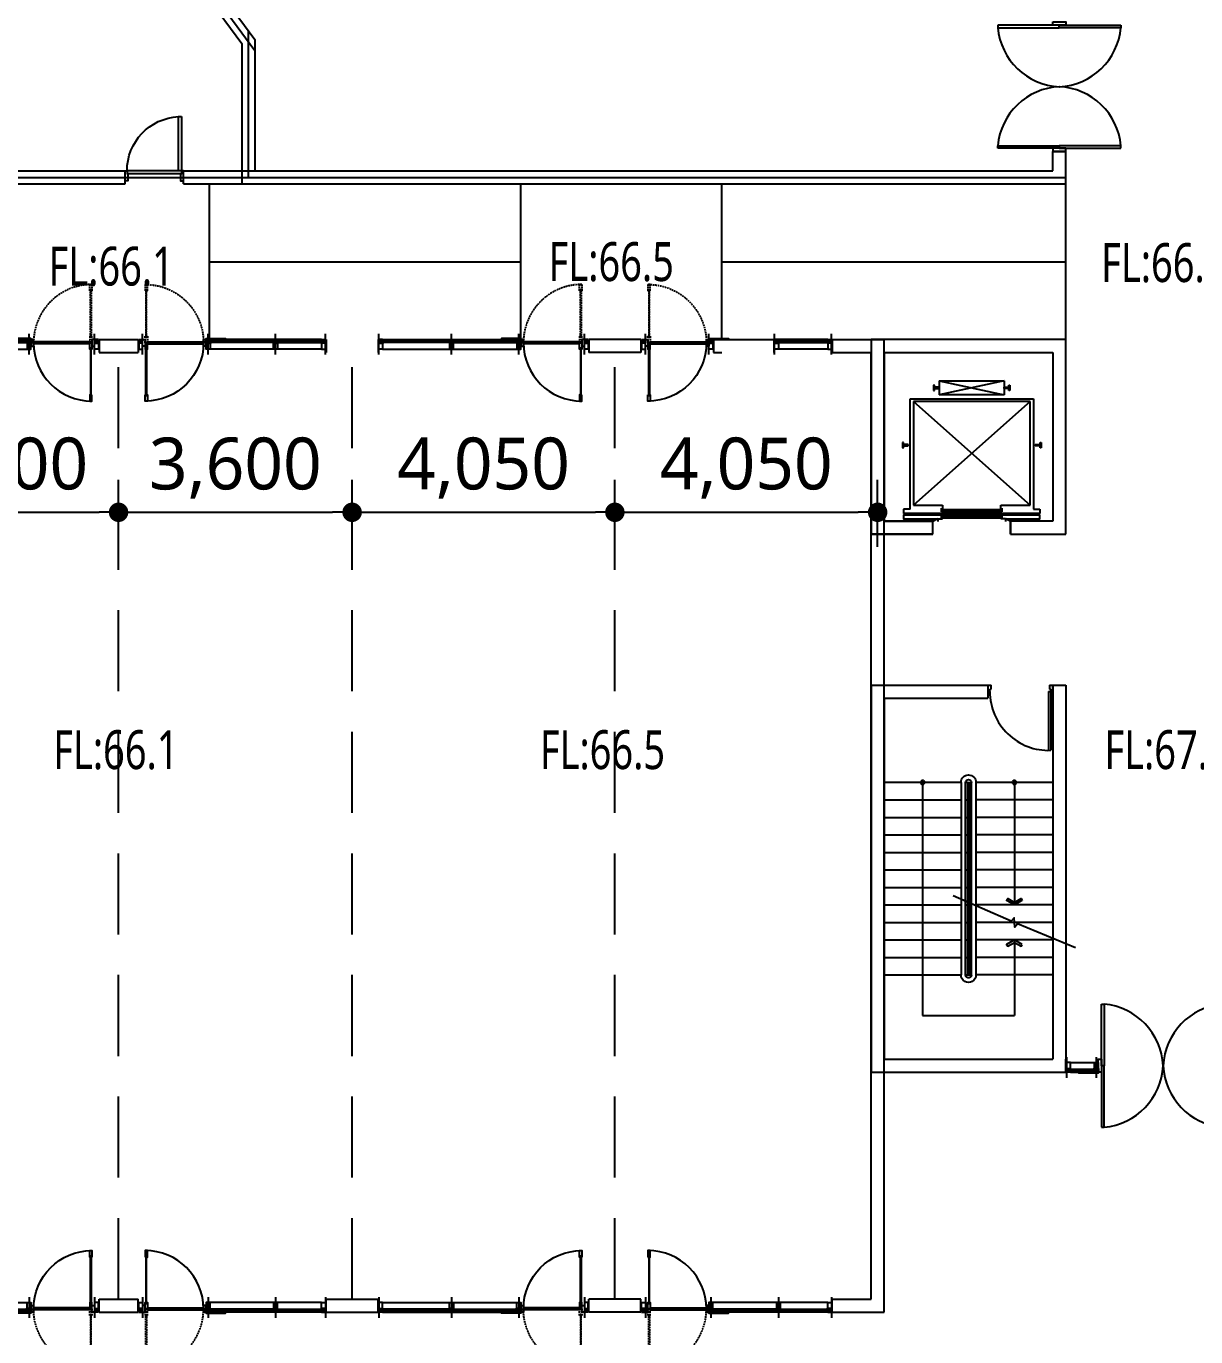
# Model space of a CAD drawing. Header units: millimetres. Extents: x 75184266 to 76346726, y -35077925 to -33679385.
# Drawn here: x 75343961 to 75361987, y -35000142 to -34979929 of the extents above; entities that cross this region are included whole.
import ezdxf

# ---------------------------------------------------------------- set-up
doc = ezdxf.new("R2010")
doc.units = ezdxf.units.MM
doc.header["$LTSCALE"] = 50
doc.header["$MEASUREMENT"] = 0
doc.header["$PDMODE"] = 1
doc.header["$PDSIZE"] = -3
for name, pattern in [('XR-1F-PLAN$0$CEN', [62, 60, -1, 0, -1]), ('XR-1F-PLAN$0$HIDDEN', [0.375, 0.25, -0.125]), ('XR-지하3층$0$HIDDEN', [0.375, 0.25, -0.125])]:
    doc.linetypes.add(name, pattern=pattern)
doc.layers.get('0').update_dxf_attribs({"linetype": 'CONTINUOUS'})
doc.layers.get('Defpoints').update_dxf_attribs({"color": 51, "linetype": 'CONTINUOUS'})
for name, color, linetype in [('AA-MKXS', 3, 'CONTINUOUS'), ('XR-1F-PLAN$0$A-CEN02', 27, 'XR-1F-PLAN$0$CEN'), ('XR-1F-PLAN$0$A-DOR-FRAME', 7, 'CONTINUOUS'), ('XR-1F-PLAN$0$A-DOR-GL', 142, 'CONTINUOUS'), ('XR-1F-PLAN$0$A-DOR-HID', 9, 'XR-1F-PLAN$0$HIDDEN'), ('XR-1F-PLAN$0$A-DOR-TRACE', 8, 'CONTINUOUS'), ('XR-1F-PLAN$0$A-FRAME', 1, 'CONTINUOUS'), ('XR-1F-PLAN$0$A-HDCP7', 7, 'CONTINUOUS'), ('XR-1F-PLAN$0$A-WIN-ELE8', 8, 'CONTINUOUS'), ('XR-B1$0$00_블럭계획고', 7, 'CONTINUOUS'), ('XR-지하3층$0$1712-PL$0$DOOR', 4, 'CONTINUOUS'), ('XR-지하3층$0$a-door', 6, 'CONTINUOUS'), ('XR-지하3층$0$A-WIND', 4, 'CONTINUOUS'), ('XR-지하3층$0$CON', 2, 'CONTINUOUS'), ('XR-지하3층$0$DOOR', 7, 'CONTINUOUS'), ('XR-지하3층$0$ELEV', 9, 'CONTINUOUS'), ('XR-지하3층$0$HD', 7, 'CONTINUOUS'), ('XR-지하3층$0$가는선', 5, 'CONTINUOUS')]:
    doc.layers.add(name, color=color, linetype=linetype)
doc.layers.add('건축', color=8, linetype='CONTINUOUS', plot=False)
doc.styles.add('HY각헤드라인M', font='malgun.ttf')
doc.styles.add('XR-B1$0$HY각헤드라인M', font='malgun.ttf')
doc.styles.add('XR-지하3층$0$SIM', font='simplex.shx')
doc.styles.add('XR-지하3층$0$맑은고딕', font='malgun.ttf')
doc.dimstyles.new('XR-지하3층$0$NDIM', dxfattribs={"dimtxt": 3, "dimasz": 1, "dimexe": 2, "dimexo": 5, "dimgap": 1, "dimtad": 1, "dimdec": 0, "dimrnd": 0.25, "dimdsep": 46, "dimlunit": 6, "dimtxsty": 'XR-지하3층$0$SIM', "dimblk": 'XR-지하3층$0$DIMDOT', "dimcen": 5, "dimclrd": 2, "dimclre": 2, "dimclrt": 6, "dimadec": 0, "dimazin": 0, "dimtfac": 1, "dimtdec": 0, "dimtix": 1, "dimtmove": 2, "dimatfit": 1, "dimldrblk": 'XR-지하3층$0$DIMDOT', "dimfxl": 1.5, "dimtolj": 1, "dimtzin": 0, "dimarcsym": 0})

# ---------------------------------------------------------------- blocks, each defined once
blk = doc.blocks.new('XR-지하3층$0$_Dot')
at = {"color": 0, "lineweight": -2}
blk.add_line((-0.5, 0), (-1, 0), dxfattribs=at)
at = {"color": 0, "const_width": 0.5}
blk.add_lwpolyline([(-0.25, 0, 1), (0.25, 0, 1)], format="xyb", close=True, dxfattribs=at)
blk = doc.blocks.new('*D164')
at = {"layer": 'Defpoints', "color": 0, "ltscale": 0.01, "transparency": 16777216}
for p in [(75345384, -34987426), (75341784, -34988159), (75345384, -34988159)]:
    blk.add_point(p, dxfattribs=at)
at = {"layer": '건축', "color": 0, "linetype": 'ByBlock', "lineweight": -2, "ltscale": 0.01}
blk.add_line((75341784, -34987959), (75341784, -34986926), dxfattribs=at)
at = {"layer": '건축', "color": 0, "lineweight": -2, "ltscale": 0.01}
for p, q in [((75345384, -34987959), (75345384, -34986926)), ((75342084, -34987426), (75345084, -34987426))]:
    blk.add_line(p, q, dxfattribs=at)
at = {"layer": '건축', "color": 0, "lineweight": -2, "ltscale": 0.01, "xscale": 300, "yscale": 300, "zscale": 300}
for p, rotation in [((75341784, -34987426), 179.9999077924462), ((75345384, -34987426), 359.9999077924462)]:
    blk.add_blockref('XR-지하3층$0$_Dot', p, dxfattribs=dict(at, rotation=rotation))
at = {"layer": '건축', "color": 6, "ltscale": 0.01, "insert": (75343584, -34986746), "char_height": 800, "attachment_point": 5, "rotation": 359.9999, "style": 'XR-지하3층$0$맑은고딕'}
blk.add_mtext('\\A1;3,600', dxfattribs=at)
blk = doc.blocks.new('XR-지하3층$0$DIMDOT')
blk.add_line((-2, 0), (2, 0))
at = {"color": 3}
for radius in [0.6, 0.28]:
    blk.add_circle((0, 0), radius, dxfattribs=at)
blk = doc.blocks.new('*D165')
at = {"layer": 'Defpoints', "color": 0, "ltscale": 0.01, "transparency": 16777216}
for p in [(75348984, -34987426), (75345384, -34988159), (75348984, -34988159)]:
    blk.add_point(p, dxfattribs=at)
at = {"layer": '건축', "color": 0, "linetype": 'ByBlock', "lineweight": -2, "ltscale": 0.01}
blk.add_line((75345384, -34987959), (75345384, -34986926), dxfattribs=at)
at = {"layer": '건축', "color": 0, "lineweight": -2, "ltscale": 0.01}
for p, q in [((75348984, -34987959), (75348984, -34986926)), ((75345684, -34987426), (75348684, -34987426))]:
    blk.add_line(p, q, dxfattribs=at)
at = {"layer": '건축', "color": 0, "lineweight": -2, "ltscale": 0.01, "xscale": 300, "yscale": 300, "zscale": 300}
for p, rotation in [((75345384, -34987426), 179.9999077924462), ((75348984, -34987426), 359.9999077924462)]:
    blk.add_blockref('XR-지하3층$0$_Dot', p, dxfattribs=dict(at, rotation=rotation))
at = {"layer": '건축', "color": 6, "ltscale": 0.01, "insert": (75347184, -34986746), "char_height": 800, "attachment_point": 5, "rotation": 359.9999, "style": 'XR-지하3층$0$맑은고딕'}
blk.add_mtext('\\A1;3,600', dxfattribs=at)
blk = doc.blocks.new('*D166')
at = {"layer": 'Defpoints', "color": 0, "ltscale": 0.01, "transparency": 16777216}
for p in [(75353034, -34987426), (75348984, -34988159), (75353034, -34988159)]:
    blk.add_point(p, dxfattribs=at)
at = {"layer": '건축', "color": 0, "linetype": 'ByBlock', "lineweight": -2, "ltscale": 0.01}
blk.add_line((75348984, -34987959), (75348984, -34986926), dxfattribs=at)
at = {"layer": '건축', "color": 0, "lineweight": -2, "ltscale": 0.01}
for p, q in [((75353034, -34987959), (75353034, -34986926)), ((75349284, -34987426), (75352734, -34987426))]:
    blk.add_line(p, q, dxfattribs=at)
at = {"layer": '건축', "color": 0, "lineweight": -2, "ltscale": 0.01, "xscale": 300, "yscale": 300, "zscale": 300}
for p, rotation in [((75348984, -34987426), 179.9999077924462), ((75353034, -34987426), 359.9999077924462)]:
    blk.add_blockref('XR-지하3층$0$_Dot', p, dxfattribs=dict(at, rotation=rotation))
at = {"layer": '건축', "color": 6, "ltscale": 0.01, "insert": (75351009, -34986746), "char_height": 800, "attachment_point": 5, "rotation": 359.9999, "style": 'XR-지하3층$0$맑은고딕'}
blk.add_mtext('\\A1;4,050', dxfattribs=at)
blk = doc.blocks.new('*D167')
at = {"layer": 'Defpoints', "color": 0, "ltscale": 0.01, "transparency": 16777216}
for p in [(75357084, -34987426), (75353034, -34988159), (75357084, -34988159)]:
    blk.add_point(p, dxfattribs=at)
at = {"layer": '건축', "color": 0, "linetype": 'ByBlock', "lineweight": -2, "ltscale": 0.01}
blk.add_line((75353034, -34987959), (75353034, -34986926), dxfattribs=at)
at = {"layer": '건축', "color": 0, "lineweight": -2, "ltscale": 0.01}
for p, q in [((75357084, -34987959), (75357084, -34986926)), ((75353334, -34987426), (75356784, -34987426))]:
    blk.add_line(p, q, dxfattribs=at)
at = {"layer": '건축', "color": 0, "lineweight": -2, "ltscale": 0.01, "xscale": 300, "yscale": 300, "zscale": 300}
for p, rotation in [((75353034, -34987426), 179.9999077924462), ((75357084, -34987426), 359.9999077924462)]:
    blk.add_blockref('XR-지하3층$0$_Dot', p, dxfattribs=dict(at, rotation=rotation))
at = {"layer": '건축', "color": 6, "ltscale": 0.01, "insert": (75355059, -34986746), "char_height": 800, "attachment_point": 5, "rotation": 359.9999, "style": 'XR-지하3층$0$맑은고딕'}
blk.add_mtext('\\A1;4,050', dxfattribs=at)
blk = doc.blocks.new('XR-지하3층$0$2P-Dr204')
at = {"color": 0}
for p, q in [((29, 50), (29, 955)), ((65, 50), (65, 956)), ((29, 50), (0, 50)), ((0, 50), (0, -50)), ((29, 14), (29, 50)), ((65, 50), (29, 50)), ((50, 14), (29, 14)), ((50, -50), (50, 14)), ((950, 14), (950, -50)), ((971, 14), (950, 14)), ((971, 14), (950, 14)), ((971, 50), (971, 14)), ((1000, 50), (971, 50)), ((1000, -50), (1000, 50)), ((50, -50), (0, -50)), ((1000, -50), (950, -50))]:
    blk.add_line(p, q, dxfattribs=at)
blk.add_arc((65, 50), 906, 0, 92.2294, dxfattribs=at)
blk = doc.blocks.new('A$C3B071739')
at = {"layer": 'XR-지하3층$0$CON', "ltscale": 1000}
for p, q in [((6040, 3000), (70, 3000)), ((70, 0), (70, 3000)), ((6040, 2800), (6040, 3000)), ((8370, 3000), (11370, 3000)), ((8370, 2150), (8370, 3000)), ((11370, 3000), (11370, 0)), ((6040, 2800), (270, 2800)), ((270, 200), (270, 2800)), ((8570, 2800), (8570, 2150)), ((11170, 2800), (8570, 2800)), ((11170, 200), (11170, 2800)), ((8370, 2150), (8570, 2150)), ((8570, 2150), (8370, 2150)), ((5840, 200), (5840, 1800)), ((6040, 1800), (5840, 1800)), ((6040, 0), (6040, 1800)), ((8370, 950), (8370, 0)), ((8370, 950), (8570, 950)), ((8370, 0), (8370, 950)), ((8370, 950), (8570, 950)), ((8570, 950), (8570, 200)), ((8570, 200), (8570, 950)), ((8570, 950), (8570, 200)), ((8570, 950), (8570, 200)), ((5840, 200), (270, 200)), ((11170, 200), (8570, 200)), ((6040, 0), (70, 0)), ((11370, 0), (8370, 0))]:
    blk.add_line(p, q, dxfattribs=at)
at = {"layer": 'XR-지하3층$0$ELEV', "color": 9}
for p, q in [((8605, 2075), (8605, 2600)), ((8605, 2600), (8660, 2600)), ((8660, 2600), (8660, 1450)), ((8755, 2600), (8685, 2600)), ((8685, 2600), (8685, 1450)), ((8755, 2500), (8755, 2600)), ((10455, 2500), (8755, 2500)), ((8815, 2000), (8815, 2450)), ((8815, 2450), (10415, 2450)), ((9780, 2618), (9700, 2618)), ((9700, 2618), (9700, 2603)), ((9700, 2603), (9730, 2603)), ((9730, 2603), (9730, 2529)), ((9730, 2529), (9750, 2529)), ((9750, 2603), (9780, 2603)), ((9750, 2529), (9750, 2603)), ((9780, 2603), (9780, 2618)), ((10415, 2450), (10415, 650)), ((10455, 600), (10455, 2500)), ((8565, 2150), (8605, 2075)), ((8605, 2070), (8565, 2070)), ((8605, 2070), (8605, 2000)), ((8755, 2030), (8755, 2000)), ((10515, 2050), (10515, 1050)), ((10735, 2050), (10515, 2050)), ((10665, 2138), (10585, 2138)), ((10585, 2138), (10585, 2123)), ((10585, 2123), (10615, 2123)), ((10615, 2123), (10615, 2050)), ((10615, 2050), (10635, 2050)), ((10635, 2050), (10635, 2123)), ((10635, 2123), (10665, 2123)), ((10665, 2123), (10665, 2138)), ((10735, 1050), (10735, 2050)), ((8615, 2015), (8615, 1085)), ((8650, 2015), (8615, 2015)), ((8650, 1085), (8650, 2015)), ((8715, 2015), (8715, 1085)), ((8750, 2015), (8715, 2015)), ((8750, 1085), (8750, 2015)), ((8755, 2000), (8815, 2000)), ((8660, 1450), (8660, 500)), ((8685, 1450), (8685, 500)), ((8605, 1030), (8565, 1030)), ((8605, 1030), (8605, 1100)), ((8605, 500), (8605, 1025)), ((8615, 1085), (8650, 1085)), ((8715, 1085), (8750, 1085)), ((8815, 1100), (8755, 1100)), ((8755, 1100), (8755, 1070)), ((8815, 650), (8815, 1100)), ((10735, 1050), (10515, 1050)), ((10615, 977), (10615, 1050)), ((10615, 1050), (10635, 1050)), ((10635, 1050), (10635, 977)), ((10585, 962), (10585, 977)), ((10585, 977), (10615, 977)), ((10665, 962), (10585, 962)), ((10635, 977), (10665, 977)), ((10665, 977), (10665, 962)), ((10415, 650), (8815, 650)), ((8755, 500), (8685, 500)), ((8755, 600), (10455, 600)), ((8755, 600), (8755, 500)), ((9700, 497), (9730, 497)), ((9700, 482), (9700, 497)), ((9780, 482), (9700, 482)), ((9730, 497), (9730, 571)), ((9730, 571), (9750, 571)), ((9750, 571), (9750, 497)), ((9750, 497), (9780, 497)), ((9780, 497), (9780, 482))]:
    blk.add_line(p, q, dxfattribs=at)
blk.add_lwpolyline([(8605, 2075), (8605, 2600), (8660, 2600), (8660, 500), (8605, 500), (8605, 1025), (8565, 950)], dxfattribs=at)
at = {"layer": 'XR-지하3층$0$HD', "ltscale": 10}
for p, q in [((1570, 2800), (1570, 1615)), ((1840, 2800), (1840, 1615)), ((2110, 2800), (2110, 1615)), ((2380, 2800), (2380, 1615)), ((2650, 2800), (2650, 1615)), ((2920, 2800), (2920, 1615)), ((3190, 2800), (3190, 1615)), ((3460, 2800), (3460, 1615)), ((3730, 2800), (3730, 1615)), ((4000, 2800), (4000, 1615)), ((4270, 2800), (4270, 1615)), ((4540, 2800), (4540, 1615)), ((2110, 2208), (945, 2208)), ((945, 793), (945, 2208)), ((4540, 2208), (2650, 2208)), ((4540, 1615), (1570, 1615)), ((1570, 1545), (4540, 1545)), ((1570, 1515), (1570, 1545)), ((4540, 1515), (1570, 1515)), ((1570, 1485), (1570, 1515)), ((4540, 1485), (1570, 1485)), ((1570, 1455), (1570, 1485)), ((1570, 1455), (4540, 1455)), ((1840, 1515), (1840, 1545)), ((1840, 1455), (1840, 1485)), ((2110, 1515), (2110, 1545)), ((2110, 1455), (2110, 1485)), ((2380, 1515), (2380, 1545)), ((2380, 1455), (2380, 1485)), ((2650, 1515), (2650, 1545)), ((2650, 1455), (2650, 1485)), ((2920, 1515), (2920, 1545)), ((2920, 1455), (2920, 1485)), ((3190, 1515), (3190, 1545)), ((3190, 1455), (3190, 1485)), ((3460, 1515), (3460, 1545)), ((3460, 1455), (3460, 1485)), ((3730, 1515), (3730, 1545)), ((3730, 1455), (3730, 1485)), ((4000, 1515), (4000, 1545)), ((4000, 1455), (4000, 1485)), ((4270, 1515), (4270, 1545)), ((4270, 1455), (4270, 1485)), ((4540, 1515), (4540, 1545)), ((4540, 1485), (4540, 1515)), ((4540, 1485), (4540, 1455)), ((4540, 1385), (1570, 1385)), ((1570, 200), (1570, 1385)), ((1840, 200), (1840, 1385)), ((2110, 200), (2110, 1385)), ((2380, 200), (2380, 1385)), ((2650, 200), (2650, 1385)), ((2920, 200), (2920, 1385)), ((3190, 200), (3190, 1385)), ((3460, 200), (3460, 1385)), ((3730, 200), (3730, 1385)), ((4000, 200), (4000, 1385)), ((4270, 200), (4270, 1385)), ((4540, 1385), (4540, 200)), ((4540, 793), (945, 793))]:
    blk.add_line(p, q, dxfattribs=at)
blk.add_lwpolyline([(1989, 3150), (2361, 2257), (2309, 2212), (2451, 2203), (2399, 2158), (2791, 1265)], dxfattribs=at)
for points in [[(2041, 2328), (2110, 2208), (2041, 2087), (2012, 2105), (2070, 2208), (2012, 2311)], [(2719, 2328), (2650, 2208), (2719, 2087), (2748, 2105), (2690, 2208), (2748, 2311)]]:
    blk.add_lwpolyline(points, close=True, dxfattribs=at)
for centre in [(4540, 2208), (4540, 2208), (4540, 793), (4540, 793)]:
    blk.add_circle(centre, 30, dxfattribs=at)
for centre, radius, start, end in [((1570, 1500), 115, 90, 270), ((1570, 1500), 45, 90, 270), ((4540, 1500), 115, 270, 90), ((4540, 1500), 45, 270, 90)]:
    blk.add_arc(centre, radius, start, end, dxfattribs=at)
at = {"layer": 'XR-지하3층$0$가는선', "ltscale": 5}
for p, q in [((10415, 2450), (8815, 650)), ((10415, 650), (8815, 2450)), ((10735, 2050), (10515, 1050)), ((10735, 1050), (10515, 2050))]:
    blk.add_line(p, q, dxfattribs=at)
at = {"layer": 'XR-지하3층$0$DOOR', "extrusion": (0, 0, -1), "zscale": -1, "rotation": 270.0001074480283}
blk.add_blockref('XR-지하3층$0$2P-Dr204', (-5990, 2800), dxfattribs=at)
blk = doc.blocks.new('XR-지하3층$0$DOOR-2000(유리문)')
at = {"layer": 'XR-지하3층$0$a-door'}
for p, q in [((50, 0), (50, 950)), ((50, 950), (90, 950)), ((90, 950), (90, 0)), ((1950, 950), (1910, 950)), ((1910, 950), (1910, 0)), ((1950, 0), (1950, 950)), ((90, 0), (50, 0)), ((50, 0), (50, -950)), ((90, -950), (90, 0)), ((1910, 0), (1950, 0)), ((1910, -950), (1910, 0)), ((1950, 0), (1950, -950)), ((50, -950), (90, -950)), ((1950, -950), (1910, -950))]:
    blk.add_line(p, q, dxfattribs=at)
at = {"layer": 'XR-지하3층$0$a-door', "color": 6}
for points in [[(0, -100), (0, 100), (50, 100), (50, -100)], [(2000, -100), (2000, 100), (1950, 100), (1950, -100)]]:
    blk.add_lwpolyline(points, close=True, dxfattribs=at)
at = {"layer": 'XR-지하3층$0$a-door', "color": 7}
for centre, start, end in [((-2, -49), 2.7862, 84.7498), ((2002, -49), 95.2502, 177.2138), ((-2, 49), 275.2502, 357.2138), ((2002, 49), 182.7862, 264.7498)]:
    blk.add_arc(centre, 1003, start, end, dxfattribs=at)
blk = doc.blocks.new('XR-지하3층$0$1712-PL$0$FSD1000')
at = {"layer": 'XR-지하3층$0$1712-PL$0$DOOR', "color": 9}
for p, q in [((25, -101, 0), (865, -101, 0)), ((40, -146, 0), (850, -146, 0))]:
    blk.add_line(p, q, dxfattribs=at)
at = {"layer": 'XR-지하3층$0$1712-PL$0$DOOR', "elevation": 0}
for points in [[(25, 739), (25, -101), (70, -101), (70, 739)], [(-5, -251), (-5, -101), (25, -101), (25, -146), (40, -146), (40, -251)], [(895, -251), (895, -101), (865, -101), (865, -146), (850, -146), (850, -251)]]:
    blk.add_lwpolyline(points, close=True, dxfattribs=at)
at = {"layer": 'XR-지하3층$0$1712-PL$0$DOOR', "color": 9}
blk.add_arc((25, -101, 0), 840, 360, 86.9291, dxfattribs=at)
blk = doc.blocks.new('XR-1F-PLAN$0$A$C10B20476')
at = {"layer": 'Defpoints'}
for p, q in [((134, 35), (110, 35)), ((110, 35), (110, 0)), ((134, 35), (134, 0))]:
    blk.add_line(p, q, dxfattribs=at)
at = {"layer": 'XR-1F-PLAN$0$A-CEN02', "linetype": 'Continuous'}
blk.add_line((318, 80), (0, 80), dxfattribs=at)
at = {"layer": 'XR-1F-PLAN$0$A-FRAME'}
for p, q in [((144, 80), (110, 80)), ((110, 56), (144, 56)), ((110, 43), (144, 43)), ((144, 20), (134, 20))]:
    blk.add_line(p, q, dxfattribs=at)
for points in [[(88, 20), (88, 80)], [(110, 35), (110, 80)], [(122, 48), (144, 48), (144, 20), (238, 20), (238, 80), (144, 80), (144, 51), (122, 51), (122, 48)]]:
    blk.add_lwpolyline(points, dxfattribs=at)
blk = doc.blocks.new('XR-1F-PLAN$0$A$C491451C1')
at = {"layer": 'Defpoints'}
for p, q in [((15, 208), (-20, 208)), ((15, 184), (15, 208)), ((45, 208), (45, 184)), ((45, 208), (80, 208)), ((15, 184), (-20, 184)), ((45, 184), (80, 184))]:
    blk.add_line(p, q, dxfattribs=at)
at = {"layer": 'XR-1F-PLAN$0$A-CEN02', "linetype": 'Continuous'}
blk.add_line((30, 0), (30, 318), dxfattribs=at)
at = {"layer": 'XR-1F-PLAN$0$A-FRAME'}
for p, q in [((24, 208), (24, 174)), ((37, 208), (37, 174)), ((0, 174), (0, 184)), ((60, 174), (60, 184))]:
    blk.add_line(p, q, dxfattribs=at)
for points in [[(0, 230), (60, 230)], [(15, 208), (45, 208)], [(29, 196), (29, 174), (0, 174), (0, 80), (60, 80), (60, 174), (32, 174), (32, 196), (29, 196)]]:
    blk.add_lwpolyline(points, dxfattribs=at)
blk = doc.blocks.new('XR-1F-PLAN$0$A$C7F517DA1')
at = {"layer": 'XR-1F-PLAN$0$A-DOR-FRAME', "ltscale": 0.5, "elevation": 0}
for points in [[(50, 1675), (60, 1675), (60, 1690), (75, 1690), (75, 1675), (85, 1675), (85, 1775), (50, 1775)], [(50, 925), (10, 925), (10, 825), (50, 825)], [(990, 925), (950, 925), (950, 825), (990, 825)]]:
    blk.add_lwpolyline(points, close=True, dxfattribs=at)
blk.add_lwpolyline([(50, 875), (50, 975), (60, 975), (60, 960), (75, 960), (75, 975), (85, 975), (85, 875), (50, 875)], dxfattribs=at)
at = {"layer": 'XR-1F-PLAN$0$A-DOR-GL', "elevation": 0}
blk.add_lwpolyline([(62, 962), (72, 962), (72, 1687), (62, 1687)], close=True, dxfattribs=at)
at = {"layer": 'XR-1F-PLAN$0$A-DOR-HID', "ltscale": 2, "elevation": 0}
blk.add_lwpolyline([(50, 875), (50, 775), (60, 775), (60, 790), (75, 790), (75, 775), (85, 775), (85, 875), (50, 875)], dxfattribs=at)
for points in [[(62, 788), (72, 788), (72, 63), (62, 63)], [(50, 75), (60, 75), (60, 60), (75, 60), (75, 75), (85, 75), (85, -25), (50, -25)]]:
    blk.add_lwpolyline(points, close=True, dxfattribs=at)
at = {"layer": 'XR-1F-PLAN$0$A-DOR-HID', "ltscale": 2}
blk.add_arc((50, 875, 0), 900, 270, 0, dxfattribs=at)
at = {"layer": 'XR-1F-PLAN$0$A-DOR-TRACE'}
blk.add_arc((50, 875, 0), 900, 0, 90, dxfattribs=at)
at = {"layer": 'XR-1F-PLAN$0$A-WIN-ELE8'}
for p, q in [((85, 890, 0), (950, 890, 0)), ((85, 860, 0), (950, 860, 0))]:
    blk.add_line(p, q, dxfattribs=at)
blk = doc.blocks.new('SW-7.2')
at = {"layer": 'AA-MKXS', "ltscale": 0.5}
for p, q in [((-3200, -200), (-3200, 0)), ((-300, -200), (-300, 0)), ((-300, 0), (300, 0)), ((300, -200), (300, 0)), ((3200, -200), (3200, 0)), ((-310, -200, 0), (-310, -178, 0)), ((-300, -200), (300, -200))]:
    blk.add_line(p, q, dxfattribs=at)
at = {"layer": 'XR-1F-PLAN$0$A-DOR-GL', "elevation": 0}
for points in [[(-3145, -154), (-3145, -178), (-2435, -178), (-2435, -154)], [(-1395, -154), (-1395, -178), (-2405, -178), (-2405, -154)], [(1395, -154), (1395, -178), (2405, -178), (2405, -154)], [(3145, -154), (3145, -178), (2435, -178), (2435, -154)]]:
    blk.add_lwpolyline(points, close=True, dxfattribs=at)
at = {"layer": 'XR-1F-PLAN$0$A-FRAME'}
for p, q in [((-3190, -200, 0), (-3190, -178, 0)), ((-3130, -200, 0), (-3130, -178, 0)), ((-2450, -200, 0), (-2450, -178, 0)), ((-2390, -200, 0), (-2390, -178, 0)), ((-370, -200, 0), (-370, -178, 0)), ((310, -200), (310, -178)), ((370, -200), (370, -178)), ((2390, -200), (2390, -178)), ((2450, -200), (2450, -178)), ((3130, -200), (3130, -178)), ((3190, -200), (3190, -178))]:
    blk.add_line(p, q, dxfattribs=at)
at = {"layer": 'XR-1F-PLAN$0$A-HDCP7', "elevation": 0}
for points in [[(-1650, -200), (-1350, -200), (-1350, -215), (-1650, -215)], [(1650, -200), (1350, -200), (1350, -215), (1650, -215)]]:
    blk.add_lwpolyline(points, close=True, dxfattribs=at)
at = {"layer": 'XR-1F-PLAN$0$A-WIN-ELE8'}
for p, q in [((-3130, -50), (-2450, -50)), ((-3130, -200), (-1410, -200)), ((-2390, -50), (-1410, -50)), ((2390, -50, 0), (1410, -50, 0)), ((3130, -200, 0), (1410, -200, 0)), ((3130, -50, 0), (2450, -50, 0))]:
    blk.add_line(p, q, dxfattribs=at)
at = {"layer": 'XR-1F-PLAN$0$A-DOR-FRAME', "ltscale": 600, "extrusion": (0, 0, -1), "zscale": -1}
blk.add_blockref('XR-1F-PLAN$0$A$C7F517DA1', (360, -1025, 0), dxfattribs=at)
at = {"layer": 'XR-1F-PLAN$0$A-DOR-FRAME', "ltscale": 600, "extrusion": (0, 0, -1), "xscale": -1, "zscale": -1}
blk.add_blockref('XR-1F-PLAN$0$A$C7F517DA1', (-360, -1025, 0), dxfattribs=at)
at = {"layer": 'XR-1F-PLAN$0$A-FRAME', "rotation": 90}
blk.add_blockref('XR-1F-PLAN$0$A$C10B20476', (-3110, -288), dxfattribs=at)
at = {"layer": 'XR-1F-PLAN$0$A-FRAME', "ltscale": 0.5, "extrusion": (0, 0, -1), "zscale": -1, "rotation": 180}
for p in [(2450, 30), (1410, 30)]:
    blk.add_blockref('XR-1F-PLAN$0$A$C491451C1', p, dxfattribs=at)
at = {"layer": 'XR-1F-PLAN$0$A-FRAME', "extrusion": (0, 0, -1), "xscale": -1, "zscale": -1, "rotation": 270}
blk.add_blockref('XR-1F-PLAN$0$A$C10B20476', (290, -288), dxfattribs=at)
at = {"layer": 'XR-1F-PLAN$0$A-FRAME', "extrusion": (0, 0, -1), "zscale": -1, "rotation": 90}
blk.add_blockref('XR-1F-PLAN$0$A$C10B20476', (-290, -288, 0), dxfattribs=at)
at = {"layer": 'XR-1F-PLAN$0$A-FRAME', "ltscale": 0.5, "extrusion": (0, 0, -1), "xscale": -1, "zscale": -1, "rotation": 180}
for p in [(-1410, 30, 0), (-2450, 30, 0)]:
    blk.add_blockref('XR-1F-PLAN$0$A$C491451C1', p, dxfattribs=at)
at = {"layer": 'XR-1F-PLAN$0$A-FRAME', "xscale": -1, "rotation": 270}
blk.add_blockref('XR-1F-PLAN$0$A$C10B20476', (3110, -288, 0), dxfattribs=at)
blk = doc.blocks.new('SW-7.8')
at = {"layer": 'AA-MKXS', "ltscale": 0.5}
for p, q in [((-3350, -200, 0), (-3350, 0, 0)), ((-400, -200, 0), (-400, 0, 0)), ((-400, 0, 0), (400, 0, 0)), ((400, -200, 0), (400, 0, 0)), ((3650, -200, 0), (3650, 0, 0)), ((-410, -200, 0), (-410, -178, 0)), ((-400, -200, 0), (400, -200, 0))]:
    blk.add_line(p, q, dxfattribs=at)
at = {"layer": 'XR-1F-PLAN$0$A-DOR-GL', "elevation": 0}
for points in [[(-3295, -154), (-3295, -178), (-2535, -178), (-2535, -154)], [(-1495, -154), (-1495, -178), (-2505, -178), (-2505, -154)], [(1495, -154), (1495, -178), (2505, -178), (2505, -154)], [(3595, -154), (3595, -178), (2535, -178), (2535, -154)]]:
    blk.add_lwpolyline(points, close=True, dxfattribs=at)
at = {"layer": 'XR-1F-PLAN$0$A-FRAME'}
for p, q in [((-3340, -200, 0), (-3340, -178, 0)), ((-3280, -200, 0), (-3280, -178, 0)), ((-2550, -200, 0), (-2550, -178, 0)), ((-2490, -200, 0), (-2490, -178, 0)), ((-470, -200, 0), (-470, -178, 0)), ((410, -200, 0), (410, -178, 0)), ((470, -200, 0), (470, -178, 0)), ((2490, -200, 0), (2490, -178, 0)), ((2550, -200, 0), (2550, -178, 0)), ((3580, -200, 0), (3580, -178, 0)), ((3640, -200, 0), (3640, -178, 0))]:
    blk.add_line(p, q, dxfattribs=at)
at = {"layer": 'XR-1F-PLAN$0$A-HDCP7', "elevation": 0}
for points in [[(-1750, -200), (-1450, -200), (-1450, -215), (-1750, -215)], [(1750, -200), (1450, -200), (1450, -215), (1750, -215)]]:
    blk.add_lwpolyline(points, close=True, dxfattribs=at)
at = {"layer": 'XR-1F-PLAN$0$A-WIN-ELE8'}
for p, q in [((-3280, -50, 0), (-2550, -50, 0)), ((-3280, -200, 0), (-1510, -200, 0)), ((-2490, -50, 0), (-1510, -50, 0)), ((2490, -50, 0), (1510, -50, 0)), ((3580, -200, 0), (1510, -200, 0)), ((3580, -50, 0), (2550, -50, 0))]:
    blk.add_line(p, q, dxfattribs=at)
at = {"layer": 'XR-1F-PLAN$0$A-DOR-FRAME', "ltscale": 600, "extrusion": (0, 0, -1), "zscale": -1}
blk.add_blockref('XR-1F-PLAN$0$A$C7F517DA1', (460, -1025, 0), dxfattribs=at)
at = {"layer": 'XR-1F-PLAN$0$A-DOR-FRAME', "ltscale": 600, "extrusion": (0, 0, -1), "xscale": -1, "zscale": -1}
blk.add_blockref('XR-1F-PLAN$0$A$C7F517DA1', (-460, -1025, 0), dxfattribs=at)
at = {"layer": 'XR-1F-PLAN$0$A-FRAME', "rotation": 90}
blk.add_blockref('XR-1F-PLAN$0$A$C10B20476', (-3260, -288, 0), dxfattribs=at)
at = {"layer": 'XR-1F-PLAN$0$A-FRAME', "ltscale": 0.5, "extrusion": (0, 0, -1), "zscale": -1, "rotation": 180}
for p in [(2550, 30, 0), (1510, 30, 0)]:
    blk.add_blockref('XR-1F-PLAN$0$A$C491451C1', p, dxfattribs=at)
at = {"layer": 'XR-1F-PLAN$0$A-FRAME', "extrusion": (0, 0, -1), "xscale": -1, "zscale": -1, "rotation": 270}
blk.add_blockref('XR-1F-PLAN$0$A$C10B20476', (390, -288, 0), dxfattribs=at)
at = {"layer": 'XR-1F-PLAN$0$A-FRAME', "extrusion": (0, 0, -1), "zscale": -1, "rotation": 90}
blk.add_blockref('XR-1F-PLAN$0$A$C10B20476', (-390, -288, 0), dxfattribs=at)
at = {"layer": 'XR-1F-PLAN$0$A-FRAME', "ltscale": 0.5, "extrusion": (0, 0, -1), "xscale": -1, "zscale": -1, "rotation": 180}
for p in [(-1510, 30, 0), (-2550, 30, 0)]:
    blk.add_blockref('XR-1F-PLAN$0$A$C491451C1', p, dxfattribs=at)
at = {"layer": 'XR-1F-PLAN$0$A-FRAME', "xscale": -1, "rotation": 270}
blk.add_blockref('XR-1F-PLAN$0$A$C10B20476', (3560, -288, 0), dxfattribs=at)
blk = doc.blocks.new('D-3.0')
at = {"layer": 'AA-MKXS', "ltscale": 0.5}
for p, q in [((-1500, -100), (-1500, 100)), ((1500, -100), (1500, 100))]:
    blk.add_line(p, q, dxfattribs=at)
at = {"layer": 'XR-1F-PLAN$0$A-DOR-GL'}
for points in [[(-1045, -54), (-1045, -78), (-1445, -78), (-1445, -54)], [(1045, -54), (1045, -78), (1445, -78), (1445, -54)]]:
    blk.add_lwpolyline(points, close=True, dxfattribs=at)
at = {"layer": 'XR-1F-PLAN$0$A-FRAME'}
for p, q in [((-1490, -100, 0), (-1490, -78, 0)), ((-1430, -100, 0), (-1430, -78, 0)), ((1430, -100, 0), (1430, -78, 0)), ((1490, -100, 0), (1490, -78, 0))]:
    blk.add_line(p, q, dxfattribs=at)
at = {"layer": 'XR-1F-PLAN$0$A-HDCP7'}
for points in [[(-1300, -100), (-1000, -100), (-1000, -115), (-1300, -115)], [(1300, -100), (1000, -100), (1000, -115), (1300, -115)]]:
    blk.add_lwpolyline(points, close=True, dxfattribs=at)
at = {"layer": 'XR-1F-PLAN$0$A-WIN-ELE8'}
for p, q in [((-1430, 50), (-1060, 50)), ((1430, 50), (1060, 50)), ((-1430, -100, 0), (-1060, -100)), ((1430, -100, 0), (1060, -100))]:
    blk.add_line(p, q, dxfattribs=at)
at = {"layer": 'XR-1F-PLAN$0$A-FRAME', "extrusion": (0, 0, -1), "xscale": -1, "zscale": -1, "rotation": 270}
blk.add_blockref('XR-1F-PLAN$0$A$C10B20476', (1410, -188), dxfattribs=at)
at = {"layer": 'XR-1F-PLAN$0$A-FRAME', "ltscale": 0.5, "xscale": -1, "rotation": 180}
blk.add_blockref('XR-1F-PLAN$0$A$C491451C1', (-1060, 130), dxfattribs=at)
at = {"layer": 'XR-1F-PLAN$0$A-FRAME', "ltscale": 0.5, "rotation": 180}
blk.add_blockref('XR-1F-PLAN$0$A$C491451C1', (1060, 130), dxfattribs=at)
at = {"layer": 'XR-1F-PLAN$0$A-FRAME', "extrusion": (0, 0, -1), "zscale": -1, "rotation": 90.00000000000004}
blk.add_blockref('XR-1F-PLAN$0$A$C10B20476', (-1410, -188), dxfattribs=at)
at = {"layer": 'XR-지하3층$0$A-WIND'}
blk.add_blockref('XR-지하3층$0$DOOR-2000(유리문)', (-1000, 0), dxfattribs=at)
blk = doc.blocks.new('11111111')
at = {"layer": 'XR-B1$0$00_블럭계획고', "color": 3, "style": 'XR-B1$0$HY각헤드라인M', "width": 0.75}
for s, p in [('FL:66.1', (76849292, -34355531)), ('FL:66.5', (76856999, -34355461)), ('FL:66.9', (76865516, -34355476)), ('FL:66.1', (76849364, -34362988)), ('FL:66.5', (76856864, -34362988)), ('FL:67.0', (76865566, -34362988))]:
    blk.add_text(s, height=600, rotation=0, dxfattribs=at).set_placement(p)

msp = doc.modelspace()

# ---------------------------------------------------------------- linework, layer by layer
at = {"layer": '건축', "ltscale": 0.5}
for p, q in [((75345431, -34977670.2), (75347284.2, -34980198.1, 0)), ((75345511.6, -34977611.1), (75347484.2, -34980301.8, 0)), ((75345592.3, -34977552), (75347484.2, -34980132.6, 0)), ((75347384.2, -34979996.2), (75347384.2, -34982261.9)), ((75347484.2, -34980132.6), (75347484.2, -34982161.9)), ((75347284.2, -34980198.1), (75347284.2, -34982361.9)), ((75359784.2, -34982161.9), (75359784.2, -34981861.9)), ((75359984.2, -34981861.9), (75359784.2, -34981861.9)), ((75359984.2, -34982361.9), (75359984.2, -34981861.9)), ((75342078.1, -34982161.9), (75345484.2, -34982161.9)), ((75345484.2, -34982361.9, 0), (75345484.2, -34982161.9, 0)), ((75346384.2, -34982161.9), (75359784.2, -34982161.9)), ((75346384.2, -34982361.9, 0), (75346384.2, -34982161.9, 0)), ((75341620.4, -34982261.9), (75359984.2, -34982261.9)), ((75341805.4, -34982361.9), (75345484.2, -34982361.9)), ((75346384.2, -34982361.9), (75359984.2, -34982361.9)), ((75349384.2, -34984761.9, 0), (75349384.2, -34984961.9, 0)), ((75352634.2, -34984761.9), (75352634.2, -34984961.9)), ((75353434.2, -34984761.9, 0), (75352634.2, -34984761.9)), ((75353434.2, -34984761.9, 0), (75353434.2, -34984961.9, 0)), ((75353444.2, -34984761.9), (75353444.2, -34984783.9)), ((75354507.9, -34984761.9), (75354507.9, -34984783.9)), ((75354554.2, -34984761.9), (75355484.1, -34984761.9)), ((75354554.2, -34984761.9, 0), (75354554.2, -34984961.9, 0)), ((75355484.1, -34984761.9, 0), (75355484.1, -34984961.9, 0)), ((75356384.2, -34984761.9), (75357184.2, -34984761.9)), ((75356384.2, -34984761.9, 0), (75356384.2, -34984961.9, 0)), ((75357184.2, -34999761.9), (75357184.2, -34984761.9)), ((75353434.2, -34984961.9, 0), (75352634.2, -34984961.9)), ((75354554.2, -34984961.9), (75354684.1, -34984961.9)), ((75356384.2, -34984961.9), (75356984.2, -34984961.9)), ((75356984.2, -34999561.9), (75356984.2, -34984961.9)), ((75348584.2, -34999561.9), (75349384.2, -34999561.9)), ((75356384.2, -34999561.9), (75356984.2, -34999561.9)), ((75348584.2, -34999761.9), (75349384.2, -34999761.9)), ((75356384.2, -34999761.9), (75357184.2, -34999761.9))]:
    msp.add_line(p, q, dxfattribs=at)
at = {"layer": '건축'}
for p, q in [((75346784.2, -34984761.9), (75346784.2, -34982361.9)), ((75351584.2, -34984761.9), (75351584.2, -34982361.9)), ((75354684.2, -34984761.8), (75354684.2, -34982361.8)), ((75359984.2, -34984761.9), (75359984.2, -34982361.9)), ((75346784.2, -34983561.9), (75351584.2, -34983561.9)), ((75354684.2, -34983561.8), (75359984.2, -34983561.9)), ((75349394.2, -34984761.9, 0), (75349394.2, -34984783.9, 0)), ((75349454.2, -34984761.9, 0), (75351524.2, -34984761.9, 0)), ((75349454.2, -34984761.9, 0), (75349454.2, -34984783.9, 0)), ((75350484.2, -34984761.9), (75350484.2, -34984783.9)), ((75350544.2, -34984761.9), (75350544.2, -34984783.9)), ((75352564.2, -34984761.9), (75352564.2, -34984783.9)), ((75352624.2, -34984761.9), (75352624.2, -34984783.9)), ((75353504.2, -34984761.9), (75353504.2, -34984783.9)), ((75354447.9, -34984761.9), (75354447.9, -34984783.9)), ((75355494.1, -34984761.9, 0), (75355494.1, -34984783.9, 0)), ((75355554.1, -34984761.9, 0), (75355554.1, -34984783.9, 0)), ((75356314.2, -34984761.9, 0), (75355554.1, -34984761.9, 0)), ((75356314.2, -34984761.9, 0), (75356314.2, -34984783.9, 0)), ((75356374.2, -34984761.9, 0), (75356374.2, -34984783.9, 0)), ((75349454.2, -34984911.9, 0), (75350484.2, -34984911.9, 0)), ((75350544.2, -34984911.9, 0), (75351524.2, -34984911.9, 0)), ((75356314.2, -34984911.9, 0), (75355554.1, -34984911.9, 0))]:
    msp.add_line(p, q, dxfattribs=at)
at = {"layer": '건축', "linetype": 'XR-지하3층$0$HIDDEN', "ltscale": 100}
for p, q in [((75345384.2, -34999561.9), (75345384.2, -34984961.9)), ((75348984.2, -34999561.9), (75348984.2, -34984961.9)), ((75353034.2, -34999561.9), (75353034.2, -34984961.9))]:
    msp.add_line(p, q, dxfattribs=at)
at = {"layer": '건축', "elevation": 0}
for points in [[(75349439.2, -34984807.9), (75349439.2, -34984783.9), (75350499.2, -34984783.9), (75350499.2, -34984807.9)], [(75351539.2, -34984807.9), (75351539.2, -34984783.9), (75350529.2, -34984783.9), (75350529.2, -34984807.9)], [(75351284.2, -34984761.9), (75351584.2, -34984761.9), (75351584.2, -34984746.9), (75351284.2, -34984746.9)], [(75354784.2, -34984761.9), (75354484.2, -34984761.9), (75354484.2, -34984746.9), (75354784.2, -34984746.9)], [(75356329.2, -34984807.9), (75356329.2, -34984783.9), (75355539.1, -34984783.9), (75355539.1, -34984807.9)]]:
    msp.add_lwpolyline(points, close=True, dxfattribs=at)

# ---------------------------------------------------------------- block references
at = {"layer": '건축'}
for name, p in [('11111111', (-1504986.9, -628399)), ('D-3.0', (75361484.2, -34995961.9)), ('SW-7.2', (75345384.2, -34999561.9))]:
    msp.add_blockref(name, p, dxfattribs=at)
for name, p, rotation in [('XR-지하3층$0$DOOR-2000(유리문)', (75359884.2, -34979861.9), 269.9999999999096), ('XR-1F-PLAN$0$A$C10B20476', (75356294.2, -34984673.8, 0), 270)]:
    msp.add_blockref(name, p, dxfattribs=dict(at, rotation=rotation))
at = {"layer": '건축', "xscale": -1}
for name, p, rotation in [('XR-지하3층$0$1712-PL$0$FSD1000', (75346379.2, -34982060.6, 0), 359.9999040045511), ('SW-7.2', (75345384.2, -34984961.9), 180), ('XR-1F-PLAN$0$A$C10B20476', (75349474.2, -34984673.8, 0), 90), ('XR-1F-PLAN$0$A$C10B20476', (75355574.1, -34984673.8, 0), 90)]:
    msp.add_blockref(name, p, dxfattribs=dict(at, rotation=rotation))
at = {"layer": '건축', "ltscale": 600, "extrusion": (0, 0, -1), "xscale": -1, "zscale": -1, "rotation": 180}
msp.add_blockref('XR-1F-PLAN$0$A$C7F517DA1', (-75352574.2, -34983936.9, 0), dxfattribs=at)
at = {"layer": '건축', "ltscale": 600, "extrusion": (0, 0, -1), "zscale": -1, "rotation": 180}
msp.add_blockref('XR-1F-PLAN$0$A$C7F517DA1', (-75353494.2, -34983936.9, 0), dxfattribs=at)
at = {"layer": '건축', "ltscale": 0.5, "extrusion": (0, 0, -1), "xscale": -1, "zscale": -1}
for p in [(-75350484.2, -34984991.9, 0), (-75351524.2, -34984991.9, 0)]:
    msp.add_blockref('XR-1F-PLAN$0$A$C491451C1', p, dxfattribs=at)
at = {"layer": '건축', "extrusion": (0, 0, -1), "zscale": -1, "rotation": 270}
for p in [(-75352644.2, -34984673.8, 0), (-75354564.2, -34984673.8, 0)]:
    msp.add_blockref('XR-1F-PLAN$0$A$C10B20476', p, dxfattribs=at)
at = {"layer": '건축', "extrusion": (0, 0, -1), "xscale": -1, "zscale": -1, "rotation": 90}
msp.add_blockref('XR-1F-PLAN$0$A$C10B20476', (-75353424.2, -34984673.8, 0), dxfattribs=at)
at = {"layer": '건축', "ltscale": 0.5, "xscale": -1, "rotation": 269.9998159153539}
msp.add_blockref('A$C3B071739', (75356984.1, -34996131.9), dxfattribs=at)
at = {"layer": '건축', "xscale": -1}
msp.add_blockref('SW-7.8', (75353034.2, -34999561.9, 0), dxfattribs=at)

# ---------------------------------------------------------------- texts
at = {"layer": '건축', "style": 'HY각헤드라인M', "width": 0.75}
for s, p in [('FL:66.1', (75344305.2, -34983929.9)), ('FL:66.5', (75352012.5, -34983859.7)), ('FL:66.9', (75360528.7, -34983874.8)), ('FL:66.1', (75344376.8, -34991386.9)), ('FL:66.5', (75351877, -34991386.9)), ('FL:67.0', (75360579.2, -34991386.9))]:
    msp.add_text(s, height=600, rotation=0, dxfattribs=at).set_placement(p)

# ---------------------------------------------------------------- dimensions: what is measured, and where the dimension line sits
at = {"layer": '건축', "ltscale": 0.01}
for base, p1, p2, picture, middle in [((75345384.2, -34987426.1), (75341784.2, -34988158.5), (75345384.2, -34988158.6), '*D164', (75343584.2, -34986745.7)), ((75348984.2, -34987426.1), (75345384.2, -34988158.5), (75348984.2, -34988158.5), '*D165', (75347184.2, -34986745.7)), ((75353034.2, -34987426.1), (75348984.2, -34988158.5), (75353034.2, -34988158.5), '*D166', (75351009.2, -34986745.7)), ((75357084.2, -34987426.1), (75353034.2, -34988158.5), (75357084.2, -34988158.6), '*D167', (75355059.2, -34986745.7))]:
    dim = msp.add_linear_dim(base=base, p1=p1, p2=p2, angle=359.99991, dimstyle='XR-지하3층$0$NDIM', override={"dimtxt": 800, "dimasz": 300, "dimexe": 500, "dimexo": 200, "dimgap": 200, "dimtxsty": 'XR-지하3층$0$맑은고딕', "dimblk1": 'XR-지하3층$0$_Dot', "dimblk2": 'XR-지하3층$0$_Dot', "dimsah": 1, "dimdle": 200, "dimclrd": 0, "dimclre": 0}, dxfattribs=at)
    dim.commit()
    dim.dimension.update_dxf_attribs({"geometry": picture, "text_midpoint": middle})

doc.saveas('drawing.dxf')
